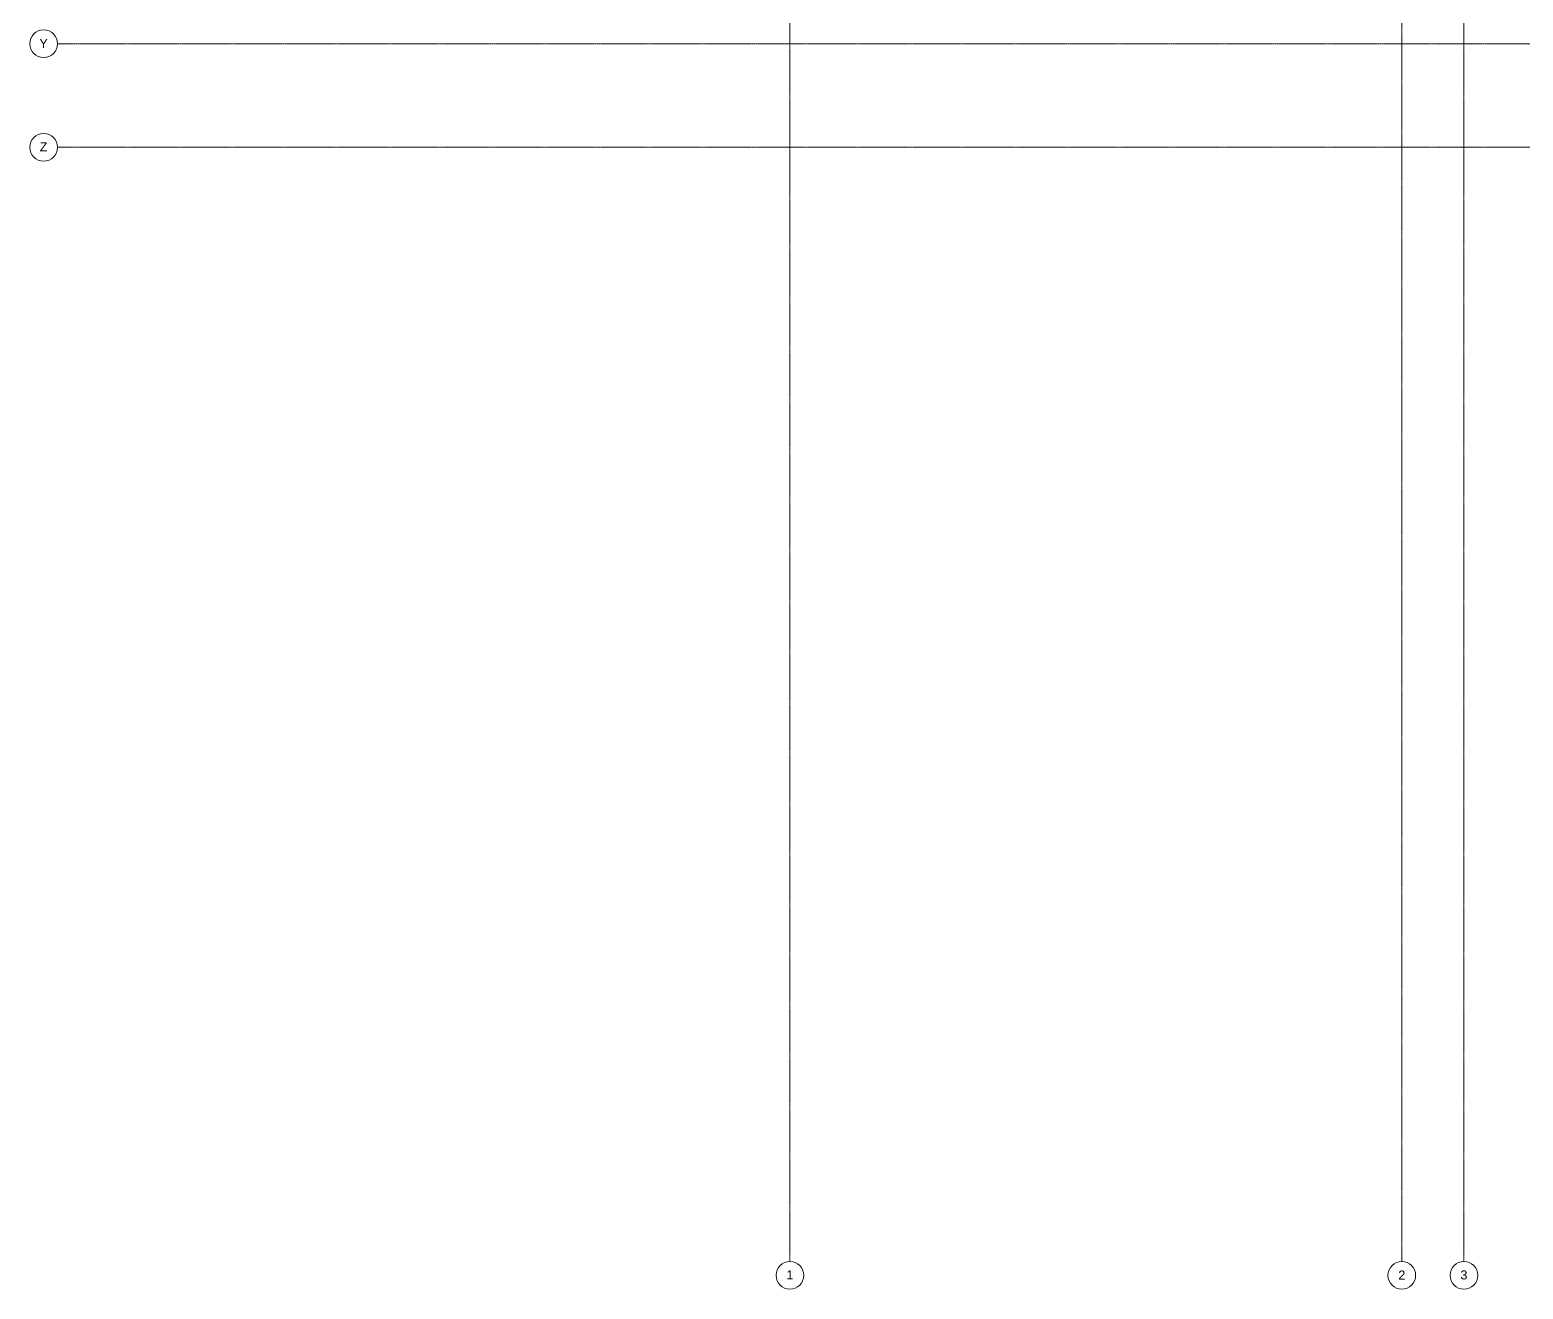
# Model space of a CAD drawing. Header units: inches. Extents: x -3679 to 241, y -496 to 1784.
# Drawn here: x -3678 to -3029, y -496 to 51 of the extents above; entities that cross this region are included whole.
import ezdxf

# ---------------------------------------------------------------- set-up
doc = ezdxf.new("R2010")
doc.units = ezdxf.units.IN
doc.header["$MEASUREMENT"] = 0
doc.linetypes.add('Grid Line', pattern=[0.875, 0.5, -0.125, 0.125, -0.125])
doc.layers.add('S-GRID', color=8, linetype='Continuous', lineweight=9)
doc.layers.add('S-GRID-IDEN', color=8, linetype='Continuous', lineweight=13)
doc.styles.add('Arial', font='arial.ttf', dxfattribs={"height": 3.934132})

# ---------------------------------------------------------------- blocks, each defined once
blk = doc.blocks.new('Grid - 3_16_-139788-FIFTH LEVEL')
at = {"layer": 'S-GRID-IDEN'}
blk.add_circle((0, 0), 0.188, dxfattribs=at)

msp = doc.modelspace()

# ---------------------------------------------------------------- block references
at = {"layer": 'S-GRID-IDEN', "xscale": 31.99999999999999, "yscale": 31.99999999999999, "zscale": 31.99999999999999}
for p, rotation in [((-3672.39, 45), 269.9999999999996), ((-3672.39, 0), 269.9999999999996), ((-3348, -490.26), 180), ((-3055, -490.26), 180)]:
    msp.add_blockref('Grid - 3_16_-139788-FIFTH LEVEL', p, dxfattribs=dict(at, rotation=rotation))
msp.add_blockref('Grid - 3_16_-139788-FIFTH LEVEL', (-3082, -490.26), dxfattribs=at)

# ---------------------------------------------------------------- next in the draw order: texts
at = {"layer": 'S-GRID-IDEN', "lineweight": 9, "char_height": 3.93, "attachment_point": 2, "line_spacing_factor": 0.938532, "style": 'Arial', "bg_fill": 3, "box_fill_scale": 1.25, "bg_fill_color": 0, "bg_fill_transparency": 0}
for s, insert, width in [('Y', (-3672.43, 47.12), 4.272), ('Z', (-3672.43, 2.12), 3.984), ('1', (-3348, -488.11), 3.648), ('2', (-3082, -488.17), 3.648), ('3', (-3055, -488.11), 3.648)]:
    msp.add_mtext(s, dxfattribs=dict(at, insert=insert, width=width))

# ---------------------------------------------------------------- next in the draw order: linework, layer by layer
at = {"layer": 'S-GRID', "linetype": 'Grid Line'}
for p, q in [((-3348, 1771.74), (-3348, -484.26)), ((-3082, -484.26), (-3082, 1771.74)), ((-3055, 1771.74), (-3055, -484.26)), ((-3666.39, 45), (228, 45)), ((-3666.39, 0), (228, 0))]:
    msp.add_line(p, q, dxfattribs=at)

doc.saveas('drawing.dxf')
